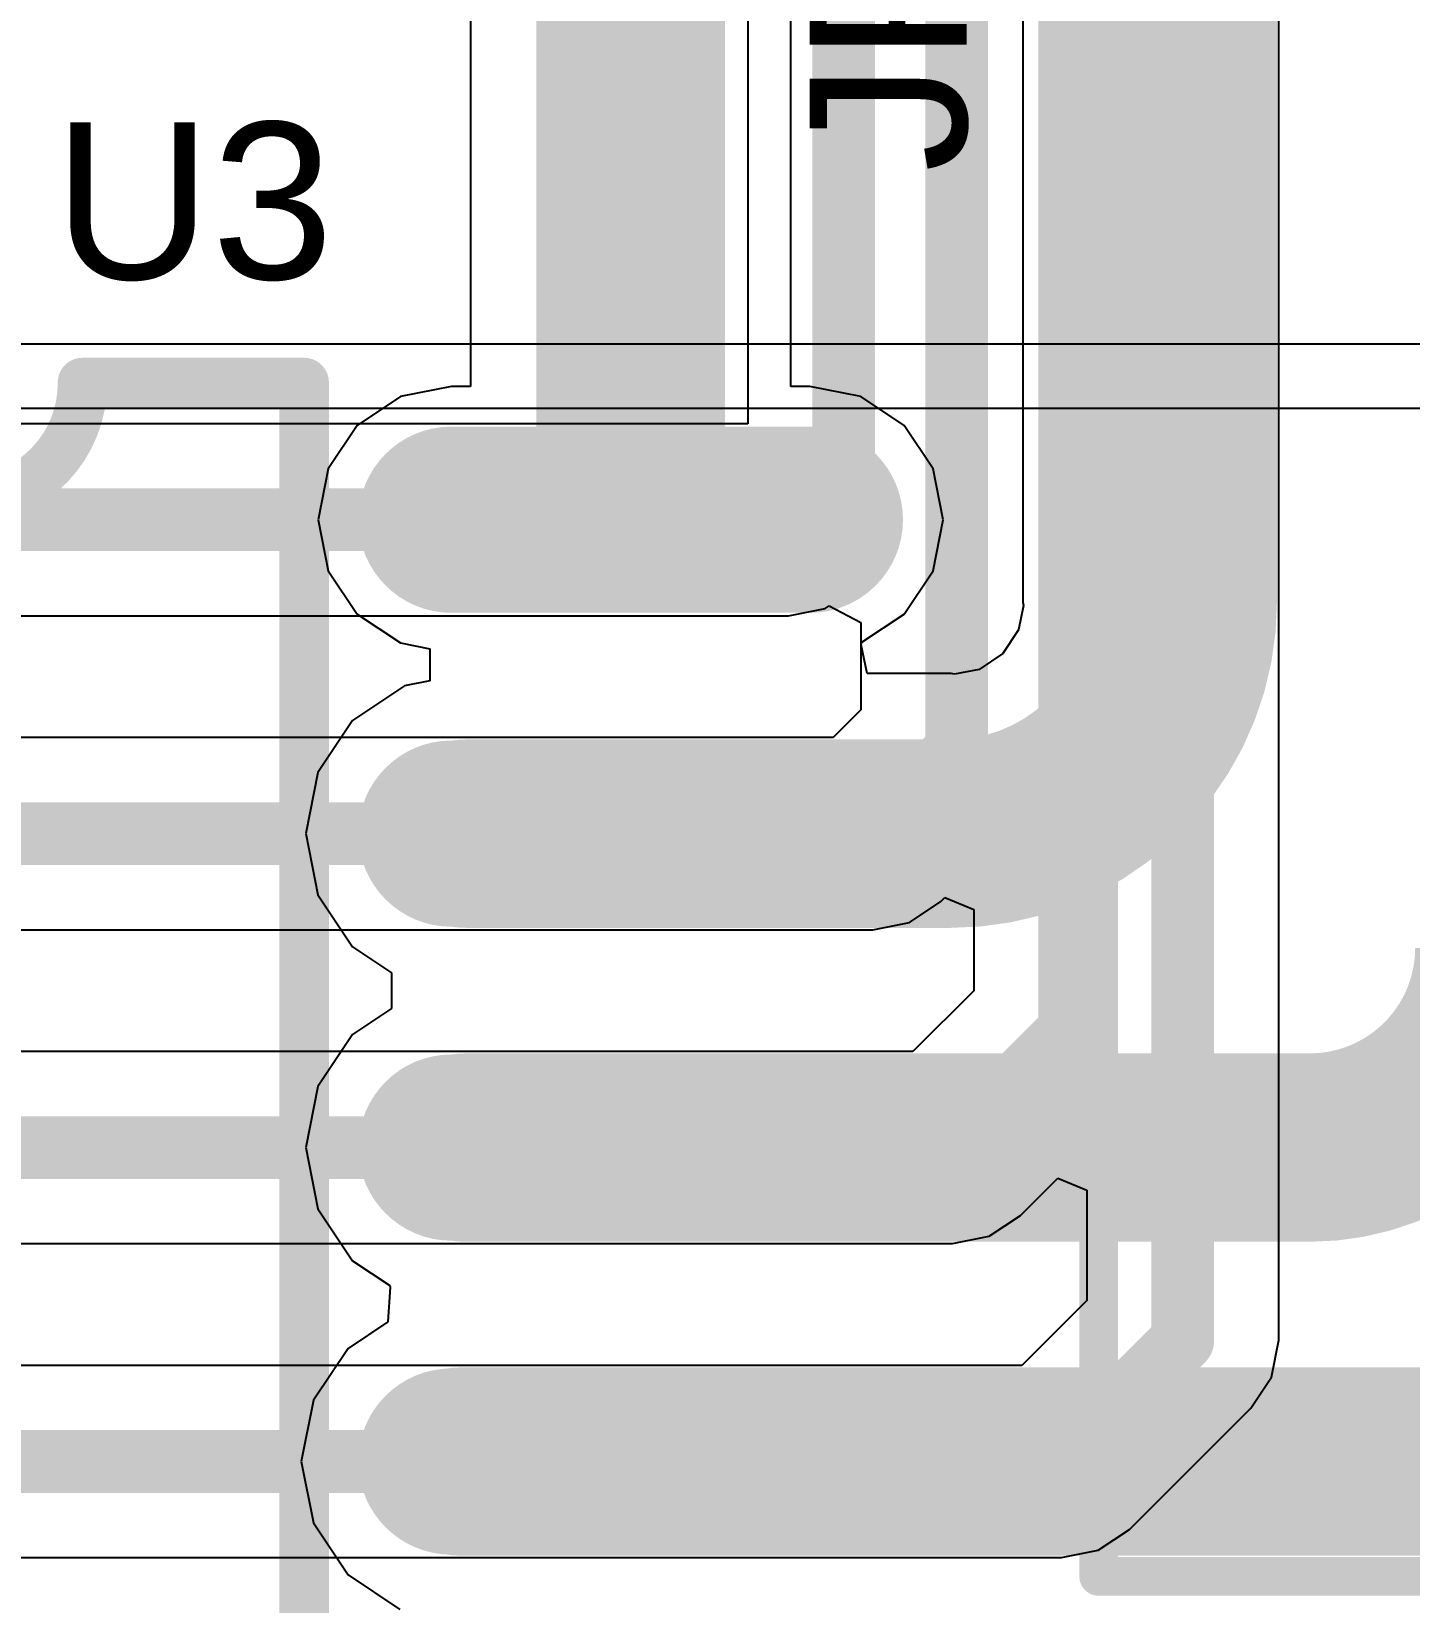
# Model space of a CAD drawing. Header units: inches. Extents: x -0.5 to 14, y -0.2 to 4.7.
# Drawn here: x 0.8338 to 1.0533, y 0.1096 to 0.3598 of the extents above; entities that cross this region are included whole.
import ezdxf

# ---------------------------------------------------------------- set-up
doc = ezdxf.new("R2010")
doc.units = ezdxf.units.IN
doc.header["$MEASUREMENT"] = 0
for name, color, linetype in [('Bottom Layer', 5, 'Continuous'), ('POWER', 76, 'Continuous'), ('Top Layer', 1, 'Continuous'), ('Top Overlay', 2, 'Continuous'), ('Top Paste', 8, 'Continuous'), ('Top Solder', 216, 'Continuous')]:
    doc.layers.add(name, color=color, linetype=linetype)
doc.styles.add('Arial', font='', dxfattribs={"height": 0.2})
doc.styles.get('Arial').set_extended_font_data('Arial')

# ---------------------------------------------------------------- blocks, each defined once
blk = doc.blocks.new('SOP16_34')
at = {"layer": 'Top Layer'}
h = blk.add_hatch(color=1, dxfattribs=at)
edge = h.paths.add_edge_path()
edge.add_arc((0.13454, 0.175), 0.01083, 270, 450)
edge.add_line((0.13454, 0.18583), (0.07746, 0.18583))
edge.add_arc((0.07746, 0.175), 0.01083, 90, 270)
edge.add_line((0.07746, 0.16417), (0.13454, 0.16417))
h = blk.add_hatch(color=1, dxfattribs=at)
edge = h.paths.add_edge_path()
edge.add_arc((0.13454, 0.125), 0.01083, 270, 450)
edge.add_line((0.13454, 0.13583), (0.07746, 0.13583))
edge.add_arc((0.07746, 0.125), 0.01083, 90, 270)
edge.add_line((0.07746, 0.11417), (0.13454, 0.11417))
h = blk.add_hatch(color=1, dxfattribs=at)
edge = h.paths.add_edge_path()
edge.add_arc((0.13454, 0.075), 0.01083, 270, 450)
edge.add_line((0.13454, 0.08583), (0.07746, 0.08583))
edge.add_arc((0.07746, 0.075), 0.01083, 90, 270)
edge.add_line((0.07746, 0.06417), (0.13454, 0.06417))
h = blk.add_hatch(color=1, dxfattribs=at)
edge = h.paths.add_edge_path()
edge.add_arc((0.13454, 0.025), 0.01083, 270, 450)
edge.add_line((0.13454, 0.03583), (0.07746, 0.03583))
edge.add_arc((0.07746, 0.025), 0.01083, 90, 270)
edge.add_line((0.07746, 0.01417), (0.13454, 0.01417))
at = {"layer": 'Top Paste'}
h = blk.add_hatch(color=8, dxfattribs=at)
edge = h.paths.add_edge_path()
edge.add_arc((0.13454, 0.175), 0.01083, 270, 450)
edge.add_line((0.13454, 0.18583), (0.07746, 0.18583))
edge.add_arc((0.07746, 0.175), 0.01083, 90, 270)
edge.add_line((0.07746, 0.16417), (0.13454, 0.16417))
h = blk.add_hatch(color=8, dxfattribs=at)
edge = h.paths.add_edge_path()
edge.add_arc((0.13454, 0.125), 0.01083, 270, 450)
edge.add_line((0.13454, 0.13583), (0.07746, 0.13583))
edge.add_arc((0.07746, 0.125), 0.01083, 90, 270)
edge.add_line((0.07746, 0.11417), (0.13454, 0.11417))
h = blk.add_hatch(color=8, dxfattribs=at)
edge = h.paths.add_edge_path()
edge.add_arc((0.13454, 0.075), 0.01083, 270, 450)
edge.add_line((0.13454, 0.08583), (0.07746, 0.08583))
edge.add_arc((0.07746, 0.075), 0.01083, 90, 270)
edge.add_line((0.07746, 0.06417), (0.13454, 0.06417))
h = blk.add_hatch(color=8, dxfattribs=at)
edge = h.paths.add_edge_path()
edge.add_arc((0.13454, 0.025), 0.01083, 270, 450)
edge.add_line((0.13454, 0.03583), (0.07746, 0.03583))
edge.add_arc((0.07746, 0.025), 0.01083, 90, 270)
edge.add_line((0.07746, 0.01417), (0.13454, 0.01417))
at = {"layer": 'Top Solder'}
h = blk.add_hatch(color=216, dxfattribs=at)
edge = h.paths.add_edge_path()
edge.add_arc((0.13454, 0.175), 0.01483, 270, 450)
edge.add_line((0.13454, 0.18983), (0.07746, 0.18983))
edge.add_arc((0.07746, 0.175), 0.01483, 90, 270)
edge.add_line((0.07746, 0.16017), (0.13454, 0.16017))
h = blk.add_hatch(color=216, dxfattribs=at)
edge = h.paths.add_edge_path()
edge.add_arc((0.13454, 0.125), 0.01483, 270, 450)
edge.add_line((0.13454, 0.13983), (0.07746, 0.13983))
edge.add_arc((0.07746, 0.125), 0.01483, 90, 270)
edge.add_line((0.07746, 0.11017), (0.13454, 0.11017))
h = blk.add_hatch(color=216, dxfattribs=at)
edge = h.paths.add_edge_path()
edge.add_arc((0.13454, 0.075), 0.01483, 270, 450)
edge.add_line((0.13454, 0.08983), (0.07746, 0.08983))
edge.add_arc((0.07746, 0.075), 0.01483, 90, 270)
edge.add_line((0.07746, 0.06017), (0.13454, 0.06017))
h = blk.add_hatch(color=216, dxfattribs=at)
edge = h.paths.add_edge_path()
edge.add_arc((0.13454, 0.025), 0.01483, 270, 450)
edge.add_line((0.13454, 0.03983), (0.07746, 0.03983))
edge.add_arc((0.07746, 0.025), 0.01483, 90, 270)
edge.add_line((0.07746, 0.01017), (0.13454, 0.01017))
at = {"layer": 'Top Overlay'}
for points in [[(0.01868, 0.19672, 0.00787, 0.00787, -1.001675), (-0.01868, 0.19672, 0.00787, 0.00787, 0)], [(0.01868, 0.19685, 0.00787, 0.00787, 0), (0.054, 0.19685, 0.00787, 0.00787, 0)], [(0.054, -0.19685, 0.00787, 0.00787, 0), (0.054, 0.19685, 0.00787, 0.00787, 0)]]:
    blk.add_lwpolyline(points, format="xyseb", dxfattribs=at)
for points in [[(0.01672, 0.19685, 0.00394, 0.00394, 1), (0.02065, 0.19685, 0.00394, 0.00394, 1)], [(0.01672, 0.19672, 0.00394, 0.00394, 1), (0.02065, 0.19672, 0.00394, 0.00394, 1)], [(0.05203, 0.19685, 0.00394, 0.00394, 1), (0.05597, 0.19685, 0.00394, 0.00394, 1)], [(0.05203, 0.19685, 0.00394, 0.00394, 1), (0.05597, 0.19685, 0.00394, 0.00394, 1)]]:
    blk.add_lwpolyline(points, format="xyseb", close=True, dxfattribs=at)
blk = doc.blocks.new('XH2_54_LI_5P_37')
at = {"layer": 'Top Overlay'}
for points in [[(0.29606, -0.136, 0.00616, 0.00616, 0), (0.29606, 0.098, 0.00616, 0.00616, 0)], [(0.29606, -0.136, 0.00616, 0.00616, 0), (-0.29449, -0.136, 0.00616, 0.00616, 0)]]:
    blk.add_lwpolyline(points, format="xyseb", dxfattribs=at)
blk.add_lwpolyline([(0.29452, -0.136, 0.00308, 0.00308, 1), (0.2976, -0.136, 0.00308, 0.00308, 1)], format="xyseb", close=True, dxfattribs=at)
blk.add_lwpolyline([(0.29452, -0.136, 0.00308, 0.00308, 1), (0.2976, -0.136, 0.00308, 0.00308, 1)], format="xyseb", close=True, dxfattribs=at)

msp = doc.modelspace()

# ---------------------------------------------------------------- linework, layer by layer
at = {"layer": 'Bottom Layer'}
for p, q in [((1.03249, 0.15134), (1.03249, 1.01386)), ((0.94791, 0.44597), (0.94791, 0.29732)), ((0.94791, 0.29732), (0.78037, 0.29732)), ((0.9544, 0.26673), (0.96025, 0.2679)), ((0.96025, 0.2679), (0.96091, 0.26834)), ((0.96091, 0.26834), (0.96591, 0.26567)), ((0.78037, 0.26673), (0.9544, 0.26673)), ((0.96591, 0.26567), (0.96591, 0.25173)), ((0.96591, 0.25173), (0.9615, 0.24732)), ((0.9615, 0.24732), (0.78037, 0.24732)), ((0.97369, 0.2179), (0.97865, 0.22121)), ((0.97865, 0.22121), (0.97929, 0.22185)), ((0.97929, 0.22185), (0.98391, 0.21994)), ((0.96784, 0.21673), (0.97369, 0.2179)), ((0.98391, 0.21994), (0.98391, 0.20702)), ((0.78037, 0.21673), (0.96784, 0.21673)), ((0.98391, 0.20702), (0.97421, 0.19732)), ((0.97421, 0.19732), (0.78037, 0.19732)), ((0.99136, 0.17121), (0.99729, 0.17714)), ((0.99729, 0.17714), (1.00191, 0.17523)), ((1.00191, 0.17523), (1.00191, 0.15767)), ((0.98639, 0.1679), (0.99136, 0.17121)), ((0.98054, 0.16673), (0.98639, 0.1679)), ((0.78037, 0.16673), (0.98054, 0.16673)), ((1.00191, 0.15767), (0.99156, 0.14732)), ((1.03133, 0.14548), (1.03249, 0.15134)), ((0.99156, 0.14732), (0.78037, 0.14732)), ((1.02802, 0.14052), (1.03133, 0.14548)), ((1.00871, 0.12121), (1.02802, 0.14052)), ((1.00374, 0.1179), (1.00871, 0.12121)), ((0.99789, 0.11673), (1.00374, 0.1179)), ((0.78037, 0.11673), (0.99789, 0.11673))]:
    msp.add_line(p, q, dxfattribs=at)
for points in [[(1.0172, 0.15134, 0.01, 0.01, 0), (1.0172, 1.01386, 0.01, 0.01, 0)], [(0.9992, 0.20069, 0.01, 0.01, 0), (0.9992, 1.0064, 0.01, 0.01, 0)], [(0.9812, 0.24539, 0.01, 0.01, 0), (0.9812, 0.99894, 0.01, 0.01, 0)], [(0.9632, 0.29083, 0.01, 0.01, 0), (0.9632, 0.99149, 0.01, 0.01, 0)], [(0.9544, 0.28203, 0.01, 0.01, 0), (0.9632, 0.29083, 0.01, 0.01, 0)], [(0.76738, 0.28203, 0.01, 0.01, 0), (0.9544, 0.28203, 0.01, 0.01, 0)], [(0.96784, 0.23203, 0.01, 0.01, 0), (0.9812, 0.24539, 0.01, 0.01, 0)], [(0.76738, 0.23203, 0.01, 0.01, 0), (0.96784, 0.23203, 0.01, 0.01, 0)], [(0.98054, 0.18203, 0.01, 0.01, 0), (0.9992, 0.20069, 0.01, 0.01, 0)], [(0.76738, 0.18203, 0.01, 0.01, 0), (0.98054, 0.18203, 0.01, 0.01, 0)], [(0.99789, 0.13203, 0.01, 0.01, 0), (1.0172, 0.15134, 0.01, 0.01, 0)], [(0.76738, 0.13203, 0.01, 0.01, 0), (0.99789, 0.13203, 0.01, 0.01, 0)]]:
    msp.add_lwpolyline(points, format="xyseb", dxfattribs=at)
for points in [[(0.9607, 0.29083, 0.005, 0.005, 1), (0.9657, 0.29083, 0.005, 0.005, 1)], [(0.9607, 0.29083, 0.005, 0.005, 1), (0.9657, 0.29083, 0.005, 0.005, 1)], [(0.9519, 0.28203, 0.005, 0.005, 1), (0.9569, 0.28203, 0.005, 0.005, 1)], [(0.9519, 0.28203, 0.005, 0.005, 1), (0.9569, 0.28203, 0.005, 0.005, 1)], [(0.9787, 0.24539, 0.005, 0.005, 1), (0.9837, 0.24539, 0.005, 0.005, 1)], [(0.9787, 0.24539, 0.005, 0.005, 1), (0.9837, 0.24539, 0.005, 0.005, 1)], [(0.96534, 0.23203, 0.005, 0.005, 1), (0.97034, 0.23203, 0.005, 0.005, 1)], [(0.96534, 0.23203, 0.005, 0.005, 1), (0.97034, 0.23203, 0.005, 0.005, 1)], [(0.9967, 0.20069, 0.005, 0.005, 1), (1.0017, 0.20069, 0.005, 0.005, 1)], [(0.9967, 0.20069, 0.005, 0.005, 1), (1.0017, 0.20069, 0.005, 0.005, 1)], [(0.97804, 0.18203, 0.005, 0.005, 1), (0.98304, 0.18203, 0.005, 0.005, 1)], [(0.97804, 0.18203, 0.005, 0.005, 1), (0.98304, 0.18203, 0.005, 0.005, 1)], [(1.0147, 0.15134, 0.005, 0.005, 1), (1.0197, 0.15134, 0.005, 0.005, 1)], [(1.0147, 0.15134, 0.005, 0.005, 1), (1.0197, 0.15134, 0.005, 0.005, 1)], [(0.99539, 0.13203, 0.005, 0.005, 1), (1.00039, 0.13203, 0.005, 0.005, 1)], [(0.99539, 0.13203, 0.005, 0.005, 1), (1.00039, 0.13203, 0.005, 0.005, 1)]]:
    msp.add_lwpolyline(points, format="xyseb", close=True, dxfattribs=at)
at = {"layer": 'POWER'}
for p, q in [((1.09635, 0.31001), (0.78495, 0.31001)), ((0.78495, 0.29981), (1.09749, 0.29981))]:
    msp.add_line(p, q, dxfattribs=at)
at = {"layer": 'Top Layer'}
for p, q in [((0.99171, 0.4608), (0.99171, 0.26891)), ((0.90378, 0.4514), (0.90378, 0.30326)), ((0.95476, 0.30326), (0.95476, 0.4514)), ((0.90072, 0.30326), (0.8926, 0.30165)), ((0.90378, 0.30326), (0.90072, 0.30326)), ((0.95781, 0.30326), (0.95476, 0.30326)), ((0.96594, 0.30165), (0.95781, 0.30326)), ((0.8926, 0.30165), (0.88571, 0.29704)), ((0.97283, 0.29704), (0.96594, 0.30165)), ((0.88571, 0.29704), (0.88111, 0.29015)), ((0.97743, 0.29015), (0.97283, 0.29704)), ((0.88111, 0.29015), (0.87949, 0.28203)), ((0.97905, 0.28203), (0.97743, 0.29015)), ((0.87949, 0.28203), (0.88111, 0.2739)), ((0.97743, 0.2739), (0.97905, 0.28203)), ((0.88111, 0.2739), (0.88571, 0.26701)), ((0.97283, 0.26701), (0.97743, 0.2739)), ((0.99182, 0.26838), (0.99104, 0.26447)), ((0.99171, 0.26891), (0.99182, 0.26838)), ((0.88571, 0.26701), (0.8926, 0.26241)), ((0.9661, 0.26252), (0.97283, 0.26701)), ((0.99104, 0.26447), (0.98852, 0.2607)), ((0.8926, 0.26241), (0.89728, 0.26148)), ((0.89728, 0.26148), (0.89728, 0.25638)), ((0.966, 0.26208), (0.9661, 0.26252)), ((0.96693, 0.25752), (0.966, 0.26208)), ((0.98852, 0.2607), (0.98476, 0.25819)), ((0.98476, 0.25819), (0.98085, 0.25741)), ((0.89324, 0.25558), (0.88497, 0.25005)), ((0.89728, 0.25638), (0.89324, 0.25558)), ((0.98032, 0.25752), (0.96693, 0.25752)), ((0.98085, 0.25741), (0.98032, 0.25752)), ((0.88497, 0.25005), (0.87945, 0.24178)), ((0.87945, 0.24178), (0.87751, 0.23203)), ((0.87751, 0.23203), (0.87945, 0.22227)), ((0.87945, 0.22227), (0.88497, 0.214)), ((0.88497, 0.214), (0.89116, 0.20987)), ((0.89116, 0.20987), (0.89116, 0.20418)), ((0.89116, 0.20418), (0.88497, 0.20005)), ((0.88497, 0.20005), (0.87945, 0.19178)), ((0.87945, 0.19178), (0.87751, 0.18203)), ((0.87751, 0.18203), (0.87945, 0.17227)), ((0.87945, 0.17227), (0.88497, 0.164)), ((0.88497, 0.164), (0.8909, 0.16004)), ((0.89098, 0.15982), (0.89061, 0.15429)), ((0.8909, 0.16004), (0.89098, 0.15982)), ((0.89061, 0.15429), (0.88426, 0.15005)), ((0.88426, 0.15005), (0.87873, 0.14178)), ((0.87873, 0.14178), (0.87679, 0.13203)), ((0.87679, 0.13203), (0.87873, 0.12227)), ((0.87873, 0.12227), (0.88426, 0.114)), ((0.88426, 0.114), (0.89253, 0.10848))]:
    msp.add_line(p, q, dxfattribs=at)
for points in [[(1.0172, 0.26891, 0.03, 0.03, 0), (1.0172, 0.4608, 0.03, 0.03, 0)], [(0.92927, 0.28644, 0.03, 0.03, 0), (0.92927, 0.4514, 0.03, 0.03, 0)], [(1.0172, 0.26891, 0.03, 0.03, -0.414214), (0.98032, 0.23203, 0.03, 0.03, 0)], [(0.903, 0.23203, 0.03, 0.03, 0), (0.92927, 0.23203, 0.03, 0.03, 0)], [(0.92927, 0.23203, 0.03, 0.03, 0), (0.98032, 0.23203, 0.03, 0.03, 0)], [(1.06922, 0.21382, 0.03, 0.03, -0.414214), (1.03743, 0.18203, 0.03, 0.03, 0)], [(0.903, 0.18203, 0.03, 0.03, 0), (0.92927, 0.18203, 0.03, 0.03, 0)], [(0.92927, 0.18203, 0.03, 0.03, 0), (1.03743, 0.18203, 0.03, 0.03, 0)], [(0.90228, 0.13203, 0.03, 0.03, 0), (0.92927, 0.13203, 0.03, 0.03, 0)], [(0.92927, 0.13203, 0.03, 0.03, 0), (1.18119, 0.13203, 0.03, 0.03, 0)]]:
    msp.add_lwpolyline(points, format="xyseb", dxfattribs=at)
for points in [[(0.92177, 0.28644, 0.015, 0.015, 1), (0.93677, 0.28644, 0.015, 0.015, 1)], [(1.0097, 0.26891, 0.015, 0.015, 1), (1.0247, 0.26891, 0.015, 0.015, 1)], [(1.0097, 0.26891, 0.015, 0.015, 1), (1.0247, 0.26891, 0.015, 0.015, 1)], [(0.8955, 0.23203, 0.015, 0.015, 1), (0.9105, 0.23203, 0.015, 0.015, 1)], [(0.92177, 0.23203, 0.015, 0.015, 1), (0.93677, 0.23203, 0.015, 0.015, 1)], [(0.92177, 0.23203, 0.015, 0.015, 1), (0.93677, 0.23203, 0.015, 0.015, 1)], [(0.97282, 0.23203, 0.015, 0.015, 1), (0.98782, 0.23203, 0.015, 0.015, 1)], [(0.97282, 0.23203, 0.015, 0.015, 1), (0.98782, 0.23203, 0.015, 0.015, 1)], [(0.8955, 0.18203, 0.015, 0.015, 1), (0.9105, 0.18203, 0.015, 0.015, 1)], [(0.92177, 0.18203, 0.015, 0.015, 1), (0.93677, 0.18203, 0.015, 0.015, 1)], [(0.92177, 0.18203, 0.015, 0.015, 1), (0.93677, 0.18203, 0.015, 0.015, 1)], [(1.02993, 0.18203, 0.015, 0.015, 1), (1.04493, 0.18203, 0.015, 0.015, 1)], [(1.02993, 0.18203, 0.015, 0.015, 1), (1.04493, 0.18203, 0.015, 0.015, 1)], [(0.89478, 0.13203, 0.015, 0.015, 1), (0.90978, 0.13203, 0.015, 0.015, 1)], [(0.92177, 0.13203, 0.015, 0.015, 1), (0.93677, 0.13203, 0.015, 0.015, 1)], [(0.92177, 0.13203, 0.015, 0.015, 1), (0.93677, 0.13203, 0.015, 0.015, 1)]]:
    msp.add_lwpolyline(points, format="xyseb", close=True, dxfattribs=at)

# ---------------------------------------------------------------- block references
at = {"rotation": 270}
msp.add_blockref('XH2_54_LI_5P_37', (1.13981, 0.4098), dxfattribs=at)
msp.add_blockref('SOP16_34', (0.82327, 0.10703))

# ---------------------------------------------------------------- texts
at = {"layer": 'Top Overlay', "style": 'Arial'}
msp.add_text('JP1', height=0.025, rotation=90, dxfattribs=at).set_placement((0.98277, 0.33738))
msp.add_text('U3', height=0.025, dxfattribs=at).set_placement((0.83732, 0.32034))

doc.saveas('drawing.dxf')
